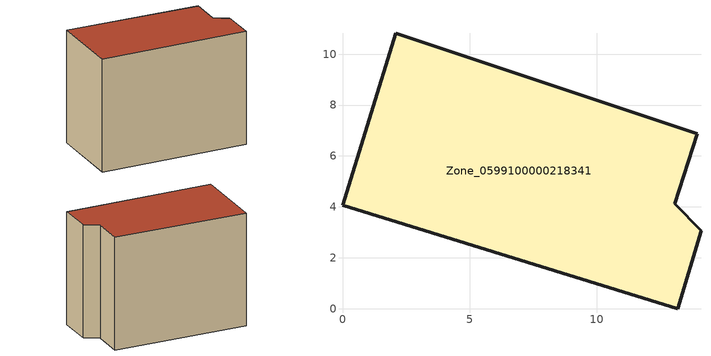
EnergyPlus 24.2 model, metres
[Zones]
Zone_0599100000218341
 floor ground (C_G): 0,4.07 2.1,10.82 13.93,6.88 13.06,4.13 14.09,3.06 13.17,0 z0
 wall outside (C_F): 14.09,3.06 13.06,4.13 13.93,6.88 2.1,10.82 0,4.07 13.17,0 14.09,3.06 z0:10.56
 roof outside (C_R): 0,4.07 13.17,0 14.09,3.06 13.06,4.13 13.93,6.88 2.1,10.82 z10.56
[BUILDING]
Pand.0599100000218341: North Axis=0; Terrain=City; Loads Convergence Tolerance Value=0.04; Temperature Convergence Tolerance Value=0.4; Solar Distribution=FullExterior; Maximum Number of Warmup Days=25; Minimum Number of Warmup Days=1
[Site:Location]
Rotterdam.The.Hague.AP_ZH_NLD Design_Conditions: Latitude=51.96; Longitude=4.45; Time Zone=1; Elevation=-4.5
[SITE:GROUNDTEMPERATURE:BUILDINGSURFACE]
18, 18, 18, 18, 18, 18, 18, 18, 18, 18, 18, 18
[MATERIAL] Thermal Absorptance=0.9; Solar Absorptance=0.7; Visible Absorptance=0.7
Name | Roughness | Thickness | Conductivity | Density | Specific Heat
G.TI.1946 | MediumSmooth | 0.15 | 1 | 540 | 1210
F.TI.1946 | Rough | 0.3 | 0.857143 | 1920 | 840
R.TI.1946 | MediumRough | 0.2 | 0.1 | 1500 | 1000
[CONSTRUCTION]
C_G: G.TI.1946
C_F: F.TI.1946
C_R: R.TI.1946
[ZONE]
Zone_0599100000218341: Type=1; Multiplier=1; Ceiling Height=Autocalculate; Volume=Autocalculate; Floor Area=autocalculate; Part of Total Floor Area=Yes
[ZONEINFILTRATION:DESIGNFLOWRATE]
Infil_Zone_0599100000218341: Zone or ZoneList or Space or SpaceList=Zone_0599100000218341; Schedule=AlwaysOn; Design Flow Rate Calculation Method=Flow/Area; Flow Rate per Floor Area=0.003; Constant Term Coefficient=1; Temperature Term Coefficient=0; Velocity Term Coefficient=0; Velocity Squared Term Coefficient=0
[HVACTEMPLATE:ZONE:IDEALLOADSAIRSYSTEM]
Zone_0599100000218341: Maximum Heating Supply Air Temperature=50; Minimum Cooling Supply Air Temperature=13; Maximum Heating Supply Air Humidity Ratio=0.0156; Minimum Cooling Supply Air Humidity Ratio=0.0077; Heating Limit=NoLimit; Cooling Limit=NoLimit; Dehumidification Control Type=ConstantSensibleHeatRatio; Cooling Sensible Heat Ratio=0.7; Dehumidification Setpoint=60; Humidification Control Type=None; Humidification Setpoint=30; Outdoor Air Method=None; Outdoor Air Flow Rate per Person=0.00944; Outdoor Air Flow Rate per Zone Floor Area=0; Outdoor Air Flow Rate per Zone=0; Demand Controlled Ventilation Type=None; Outdoor Air Economizer Type=NoEconomizer; Heat Recovery Type=None; Sensible Heat Recovery Effectiveness=0.7; Latent Heat Recovery Effectiveness=0.65
[ZONECONTROL:THERMOSTAT]
ThermostatControl_Zone_0599100000218341: Zone or ZoneList=Zone_0599100000218341; Control Type Schedule=DualSetpointControlType; Control 1=Thermostat_Zone_0599100000218341; Temperature Difference Between Cutout And Setpoint=0
[THERMOSTATSETPOINT:DUALSETPOINT]
Thermostat_Zone_0599100000218341: Heating Setpoint Temperature Schedule=HeatingSetpoint_Zone_0599100000218341; Cooling Setpoint Temperature Schedule=CoolingSetpoint_Zone_0599100000218341
[SCHEDULE:COMPACT]
HeatingSetpoint_Zone_0599100000218341: Through: 12/31, For: AllDays, Until: 24:00, 21
CoolingSetpoint_Zone_0599100000218341: Through: 12/31, For: AllDays, Until: 24:00, 24
DualSetpointControlType: Through: 12/31, For: AllDays, Until: 24:00, 4
AlwaysOn: Through: 12/31, For: AllDays, Until: 24:00, 1
